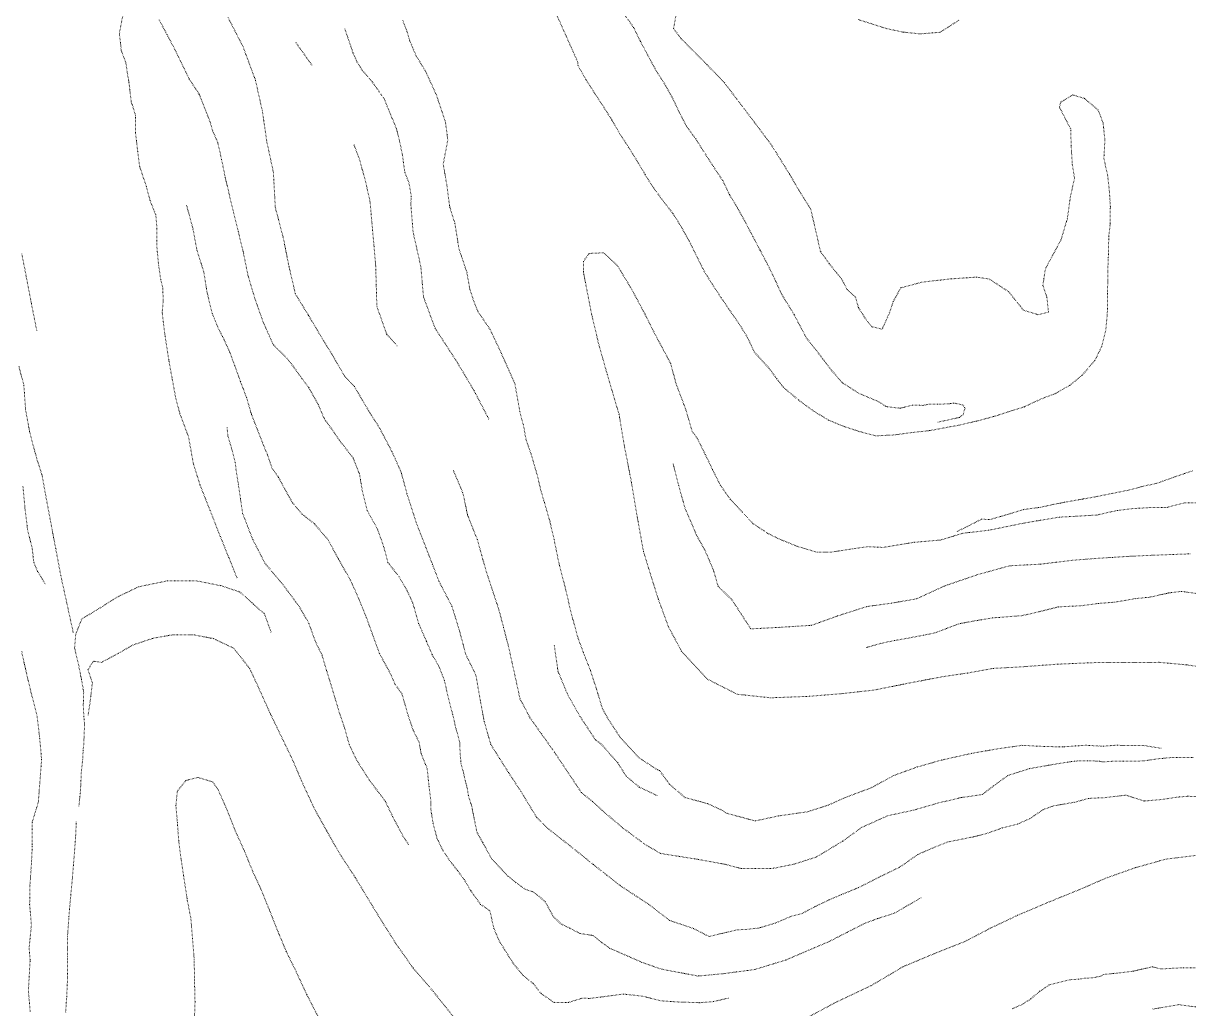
# Model space of a CAD drawing. Extents: x 682410 to 689460, y 7661803 to 7669124.
# Drawn here: x 686009.6 to 686308.6, y 7665991 to 7666243.9 of the extents above; entities that cross this region are included whole.
import ezdxf

# ---------------------------------------------------------------- set-up
doc = ezdxf.new("R2010")
doc.units = 0
doc.header["$MEASUREMENT"] = 0
doc.linetypes.add('DOT', pattern=[0.25, 0, -0.25])
doc.layers.add('02 TOE_Line', color=1, linetype='DOT', lineweight=20)

msp = doc.modelspace()

# ---------------------------------------------------------------- linework, layer by layer
at = {"layer": '02 TOE_Line'}
for points in [[(686064.42, 7666101.56, 3956.94), (686062.27, 7666106.88, 3956.59), (686060.13, 7666112.21, 3956.23), (686057.52, 7666118.87, 3955.79), (686054.9, 7666125.53, 3955.35), (686053.23, 7666130.81, 3954.28), (686052.01, 7666137.67, 3953.67), (686049.72, 7666143.84, 3953.16), (686048.64, 7666148, 3952.54), (686047.82, 7666152.54, 3952.22), (686046.96, 7666157.21, 3951.58), (686046.05, 7666163.1, 3950.68), (686045.57, 7666166.61, 3950.54), (686045.23, 7666169.7, 3950.27), (686045.5, 7666172.64, 3949.99), (686045.37, 7666175.88, 3949.74), (686044.85, 7666178.1, 3949.59), (686044.31, 7666181.78, 3949.31), (686043.84, 7666186.69, 3948.85), (686043.89, 7666191.17, 3948.47), (686043.58, 7666194.72, 3948.18), (686042.11, 7666198.43, 3947.96), (686041.17, 7666202.01, 3947.68), (686039.45, 7666207.1, 3947.23), (686038.94, 7666210.97, 3946.91), (686038.37, 7666215.8, 3946.4), (686038.37, 7666220.31, 3945.85), (686037.3, 7666223.71, 3945.56), (686036.69, 7666228.8, 3945.01), (686036.27, 7666231.15, 3944.75), (686035.92, 7666233.73, 3944.47), (686034.74, 7666236.81, 3944.12), (686034.25, 7666241.21, 3943.64), (686035.12, 7666245.87, 3943.09)], [(686062.13, 7666245.33, 3919.98), (686065.96, 7666237.88, 3920.13), (686069.17, 7666229.22, 3920.18), (686070.92, 7666221.4, 3920.22), (686072.09, 7666213.34, 3920.45), (686073.76, 7666205.59, 3920.34), (686074.24, 7666196.62, 3920.26), (686076.28, 7666188.88, 3920.42), (686077.76, 7666181.43, 3920.15), (686079.4, 7666174.41, 3920.46), (686082.76, 7666168.91, 3920.39), (686086.93, 7666161.91, 3920.56), (686088.75, 7666158.98, 3920.28), (686092.05, 7666153.29, 3920.63), (686094.53, 7666150.67, 3920.54), (686098.57, 7666143.79, 3920.52), (686100.87, 7666140.25, 3920.33), (686104.15, 7666134, 3920.27), (686106.52, 7666128.73, 3920.21), (686108.03, 7666123.12, 3920.17), (686110.43, 7666115.67, 3920.23), (686112.85, 7666109.4, 3920.52), (686114.55, 7666105.02, 3920.42), (686116.25, 7666100.64, 3920.33), (686119.59, 7666094.22, 3920.57), (686121.52, 7666087.9, 3920.59), (686123.11, 7666081.91, 3920.77), (686125.71, 7666076.63, 3920.38), (686126.85, 7666070, 3920.67), (686127.85, 7666064.7, 3920.71), (686129.52, 7666058.83, 3920.71), (686131.79, 7666055.23, 3920.64), (686134.06, 7666051.63, 3920.57), (686137.28, 7666046.73, 3920.7), (686141.33, 7666040.05, 3920.67), (686144.39, 7666037.08, 3920.7), (686150.52, 7666032.29, 3920.38), (686155.86, 7666027.99, 3920.3), (686159.31, 7666025.28, 3920.43), (686162.77, 7666022.57, 3920.57), (686166.41, 7666020.18, 3920.58), (686170.06, 7666017.79, 3920.6), (686175.44, 7666013.65, 3920.58), (686181.57, 7666011.58, 3920.64), (686185.52, 7666009.54, 3920.99), (686192.7, 7666011.26, 3920.72), (686195.09, 7666011.36, 3920.69), (686198.34, 7666011.73, 3920.65), (686202.49, 7666012.99, 3920.6), (686206.67, 7666014.75, 3920.54), (686209.44, 7666015.48, 3920.52), (686212.71, 7666017.22, 3920.49), (686216.4, 7666018.98, 3920.45), (686219.48, 7666020.3, 3920.44), (686223.89, 7666022.11, 3920.36), (686229.61, 7666025, 3920.26), (686234.39, 7666027.32, 3920.23), (686239.12, 7666030.61, 3920.19), (686243.3, 7666032.43, 3920.3), (686246.78, 7666033.8, 3920.39), (686252.98, 7666035.05, 3920.38), (686256.35, 7666035.87, 3920.39), (686260.81, 7666037.41, 3920.4), (686264.73, 7666038.43, 3920.42), (686267.86, 7666039.82, 3920.43), (686271.26, 7666042.14, 3920.29), (686273.91, 7666043.06, 3920.2), (686279.38, 7666044.02, 3920.3), (686282.94, 7666044.98, 3920.37), (686287.12, 7666045.18, 3920.53), (686292.43, 7666045.81, 3920.63), (686297.18, 7666044.31, 3920.66), (686301.67, 7666044.69, 3920.51), (686305.47, 7666045.28, 3920.42), (686308.21, 7666045.53, 3920.4), (686312.14, 7666045.43, 3920.5)], [(686146.21, 7666246.53, 3890.23), (686149.03, 7666240.22, 3890.25), (686151.85, 7666233.91, 3890.27), (686151.9, 7666233, 3890.09), (686153.91, 7666229.48, 3889.93), (686156.14, 7666225.96, 3889.88), (686158.45, 7666222.44, 3889.91), (686160.61, 7666219.05, 3889.84), (686162.68, 7666215.44, 3889.85), (686164.87, 7666212.05, 3889.75), (686167.11, 7666208.48, 3889.6), (686169.17, 7666204.95, 3889.41), (686171.34, 7666201.53, 3889.15), (686173.81, 7666198.19, 3888.82), (686176.32, 7666194.97, 3888.46), (686178.48, 7666191.48, 3888.15), (686180.48, 7666187.89, 3887.85), (686184.21, 7666180.38, 3886.74), (686186.41, 7666176.81, 3886.78), (686188.65, 7666173.4, 3886.51), (686190.92, 7666170.1, 3886.22), (686193.31, 7666166.64, 3885.88), (686195.47, 7666163.11, 3885.44), (686197.08, 7666159.59, 3885.14), (686200.91, 7666155.32, 3884.23), (686202.95, 7666152.6, 3883.84), (686204.59, 7666150.45, 3883.62), (686208.57, 7666147.13, 3882.74), (686212.45, 7666144.29, 3882.27), (686216.14, 7666142.07, 3881.82), (686219.89, 7666140.5, 3881.3), (686223.87, 7666139.19, 3880.91), (686228.28, 7666138, 3880.55), (686232.95, 7666138.24, 3880.18), (686237.51, 7666138.85, 3879.94), (686242.23, 7666139.37, 3879.81), (686246.77, 7666140.23, 3879.77), (686249.66, 7666140.74, 3879.96), (686254.73, 7666141.95, 3879.63), (686259.07, 7666143.11, 3879.49), (686262.23, 7666144.16, 3879.3), (686266.41, 7666145.46, 3879.01), (686270.55, 7666147.41, 3878.52), (686274.28, 7666148.83, 3878.29), (686278.07, 7666150.97, 3877.98), (686281.23, 7666153.57, 3877.64), (686284.56, 7666157.44, 3877.01), (686286.3, 7666161.04, 3876.39), (686287.29, 7666165.09, 3876.1), (686287.69, 7666169.24, 3875.79), (686287.77, 7666174.94, 3875), (686287.82, 7666180.45, 3874.44), (686287.95, 7666183.79, 3874.3), (686288.07, 7666189.11, 3873.46), (686288.44, 7666192.44, 3873.3), (686288.47, 7666196.84, 3872.74), (686288.24, 7666200.58, 3872.33), (686287.8, 7666204.73, 3872.06), (686286.81, 7666209.19, 3871.46), (686287.08, 7666213.95, 3871.12), (686286.6, 7666218.29, 3870.78), (686285.38, 7666221.58, 3870.62), (686281.83, 7666224.59, 3870.5), (686278.82, 7666225.5, 3870.44), (686275.76, 7666223.63, 3870.65), (686275.39, 7666222.39, 3870.52), (686276.51, 7666220.19, 3870.4), (686278.3, 7666216.76, 3870.59), (686278.43, 7666212.34, 3870.5), (686278.71, 7666207.74, 3870.41), (686279.28, 7666204.04, 3870.4), (686278.23, 7666199.49, 3870.38), (686277.44, 7666193.73, 3870.3), (686275.79, 7666188.25, 3870.27), (686273.63, 7666184.27, 3870.04), (686271.81, 7666180.86, 3870.07), (686271.16, 7666176.64, 3870.1), (686272.2, 7666173.54, 3870.1), (686272.59, 7666169.76, 3869.72), (686269.91, 7666169.1, 3869.8), (686266.17, 7666170.26, 3869.8), (686262.37, 7666175.01, 3870.2), (686257.39, 7666178.26, 3870.2), (686254.06, 7666178.74, 3870.02), (686247.38, 7666178.27, 3870.17), (686240.08, 7666177.44, 3870.18), (686234.67, 7666175.95, 3870.24), (686232.79, 7666172.51, 3870.29), (686231.8, 7666169.54, 3870.14), (686229.95, 7666165.41, 3870.38), (686227.28, 7666165.99, 3870.2), (686225.4, 7666168.43, 3870.21), (686223.84, 7666170.96, 3870.21), (686223.11, 7666173.58, 3870.21), (686220.98, 7666175.54, 3870.21), (686219.49, 7666178.27, 3870.21), (686216.3, 7666182.27, 3870.01), (686214.09, 7666185.34, 3869.82), (686212.86, 7666190.86, 3869.92), (686211.56, 7666196.23, 3869.45), (686208.49, 7666201.17, 3869.48), (686206.13, 7666205.24, 3869.99), (686201.57, 7666212.58, 3870.03), (686197.28, 7666218.32, 3869.99), (686193.37, 7666223.46, 3870.01), (686189.46, 7666228.6, 3870.04), (686184.96, 7666233.3, 3870.33), (686181.66, 7666236.6, 3870.48), (686178.37, 7666239.9, 3870.63), (686176.43, 7666242.49, 3871.06), (686177.29, 7666247.44, 3870.8)], [(686163.68, 7666246.28, 3880.3), (686166.16, 7666242.81, 3880.33), (686167.94, 7666239.16, 3880.19), (686169.88, 7666235.55, 3879.93), (686171.85, 7666231.86, 3879.79), (686174.09, 7666228.33, 3879.83), (686176.11, 7666224.77, 3879.78), (686177.86, 7666221.07, 3879.71), (686179.74, 7666217.43, 3879.75), (686182.12, 7666214.18, 3879.69), (686183.96, 7666211.26, 3879.76), (686186.64, 7666207.09, 3879.86), (686189.03, 7666203.5, 3879.94), (686190.78, 7666199.87, 3879.91), (686192.86, 7666196.44, 3879.92), (686194.87, 7666192.77, 3879.95), (686196.77, 7666189.13, 3880.04), (686198.65, 7666185.59, 3880.08), (686200.51, 7666182.03, 3880.05), (686202.34, 7666178.3, 3879.93), (686204.04, 7666174.56, 3879.98), (686204.53, 7666173.72, 3880.87), (686207.36, 7666169.08, 3880.93), (686210.47, 7666163.18, 3881.01), (686213.69, 7666159.09, 3881.08), (686216.83, 7666154.94, 3881.14), (686219.76, 7666151.62, 3881.2), (686223.87, 7666148.96, 3880.46), (686229.23, 7666146.69, 3880.19), (686230.91, 7666145.53, 3880.48), (686234.59, 7666145.09, 3880.5), (686237.71, 7666145.87, 3880.4), (686240.52, 7666145.83, 3880.88), (686241.97, 7666146.17, 3881.47), (686244.17, 7666146.13, 3881.5), (686247.07, 7666146.23, 3881.28), (686248.32, 7666146.43, 3881.2), (686250.59, 7666145.95, 3880.12), (686251.2, 7666145.19, 3880.27), (686250.68, 7666143.43, 3880.01), (686249.74, 7666142.75, 3880.24), (686246.34, 7666141.98, 3880.43), (686244.25, 7666141.53, 3880.4)], [(686239.92, 7666019.51, 3930), (686233.2, 7666015.58, 3929.97), (686228.74, 7666014.13, 3930.24), (686225.45, 7666012.92, 3930.41), (686220.84, 7666010.57, 3930.44), (686216.23, 7666008.21, 3930.47), (686212.53, 7666006.64, 3930.41), (686208.83, 7666005.06, 3930.35), (686205.12, 7666003.48, 3930.29), (686201.15, 7666002.27, 3930.37), (686197.17, 7666001.06, 3930.45), (686193.31, 7666000.55, 3930.36), (686189.45, 7666000.04, 3930.28), (686186.08, 7665999.72, 3930.32), (686182.71, 7665999.4, 3930.37), (686178.37, 7666000.22, 3930.42), (686173.3, 7666001.17, 3930.36), (686168.29, 7666002.91, 3930.32), (686164.67, 7666004.52, 3929.96), (686160.1, 7666006.51, 3930.2), (686157.99, 7666007.99, 3930.32), (686155.76, 7666009.79, 3930.45), (686152.36, 7666010.35, 3930.52), (686149.7, 7666011.73, 3930.57), (686147.58, 7666012.76, 3930.46), (686145.57, 7666014.63, 3930.36), (686143.5, 7666018.47, 3930.23), (686140.61, 7666020.91, 3930.21), (686138.34, 7666021.67, 3930.31), (686135.93, 7666023.42, 3930.39), (686134.01, 7666024.98, 3930.29), (686132.39, 7666026.66, 3930.2), (686129.72, 7666029.5, 3930.1), (686127.48, 7666033.63, 3930.15), (686125.97, 7666036.32, 3930.14), (686125.29, 7666039.69, 3930.13), (686124.55, 7666043.29, 3930.15), (686123.78, 7666045.71, 3930.18), (686123.52, 7666047.4, 3930.21), (686122.97, 7666049.6, 3930.24), (686122.49, 7666051.75, 3930.26), (686121.88, 7666054.05, 3930.23), (686121.68, 7666056.14, 3930.2), (686121.54, 7666059.49, 3930.22), (686120.5, 7666063.24, 3930.17), (686119.76, 7666066.53, 3930.15), (686118.66, 7666070.59, 3930.14), (686117.63, 7666075.26, 3930.04), (686116.14, 7666079, 3930.12), (686114.46, 7666081.93, 3930.29), (686113.02, 7666085.29, 3930.36), (686111.01, 7666089.88, 3930.28), (686109.49, 7666095.19, 3930.21), (686108.13, 7666098.15, 3930.14), (686106, 7666101.86, 3930.37), (686103.13, 7666105.53, 3930.49), (686102.04, 7666109.64, 3930.45), (686100.4, 7666114.22, 3930.47), (686097.8, 7666118.86, 3930.31), (686096.62, 7666123.66, 3930.14), (686095.83, 7666128.23, 3930.17), (686094.18, 7666132.4, 3930.04), (686090.68, 7666136.87, 3930.01), (686088.95, 7666139.43, 3929.98), (686086.83, 7666142.35, 3929.94), (686085.31, 7666145.95, 3929.91), (686082.83, 7666150.42, 3930.11), (686080.98, 7666152.83, 3930.07), (686079.01, 7666155.63, 3930.02), (686077.15, 7666157.99, 3930.04), (686073.74, 7666161.38, 3930.4), (686071.2, 7666167.04, 3930.48), (686069.03, 7666173.15, 3930.29), (686067.24, 7666179.16, 3930.35), (686066.08, 7666184.92, 3930.55), (686064.73, 7666190.54, 3930.88), (686063.5, 7666195.39, 3930.87), (686061.39, 7666204.36, 3930.76), (686060.46, 7666208.93, 3930.34), (686059.49, 7666213.29, 3930.34), (686058.16, 7666216.29, 3930.34), (686057.48, 7666218.69, 3930.46), (686055.8, 7666222.93, 3930.31), (686054.71, 7666225.67, 3930.35), (686052.13, 7666229.63, 3930.32), (686050.3, 7666233.4, 3930.34), (686048.47, 7666237.17, 3930.36), (686046.45, 7666240.99, 3930.47), (686044.43, 7666244.81, 3930.59)], [(686129.02, 7666142.31, 3900.22), (686125.26, 7666149.55, 3900.16), (686120.83, 7666157.01, 3900.2), (686115.23, 7666165.64, 3900.53), (686112.26, 7666173.65, 3900.59), (686111.59, 7666181.38, 3900.45), (686109.58, 7666190.36, 3900.57), (686109.01, 7666197.5, 3900.84), (686109.13, 7666199.41, 3900.1), (686108.57, 7666202.86, 3900.09), (686107.46, 7666205.67, 3900.09), (686106.85, 7666210.12, 3900.05), (686106.12, 7666213.68, 3900.08), (686105.32, 7666216.8, 3900.11), (686103.86, 7666220.37, 3900.18), (686102.19, 7666224.47, 3899.78), (686099.09, 7666228.86, 3899.69), (686096.55, 7666231.84, 3899.79), (686095.2, 7666233.99, 3899.79), (686094.15, 7666236.37, 3899.99), (686092.05, 7666242.54, 3899.9)], [(686185.07, 7666043.68, 3900.58), (686179.42, 7666045.16, 3900.41), (686175.35, 7666048.64, 3899.8), (686172.84, 7666052.12, 3899.31), (686172.26, 7666052.33, 3899.24), (686167.55, 7666055.39, 3898.6), (686165.18, 7666057.96, 3898.34), (686162.81, 7666060.52, 3898.08), (686159.71, 7666065.25, 3897.66), (686158.11, 7666068.16, 3897.32), (686156.63, 7666073.1, 3896.8), (686155.02, 7666077.99, 3896.46), (686153.29, 7666082.38, 3896.09), (686151.91, 7666086.12, 3895.72), (686150.98, 7666089.49, 3895.42), (686150.06, 7666092.85, 3895.12), (686148.75, 7666098.6, 3894.5), (686147.05, 7666105.18, 3893.72), (686145.77, 7666111.4, 3893.12), (686144.66, 7666116.16, 3892.44), (686142.4, 7666123.93, 3891.51), (686141.51, 7666127.65, 3890.98), (686139.96, 7666133.09, 3890.49), (686138.56, 7666137.04, 3890.2), (686137.89, 7666140.87, 3890.11), (686137.5, 7666142.11, 3890.1), (686136.98, 7666144.22, 3890.12), (686135.71, 7666151.37, 3889.89), (686132.24, 7666159.18, 3889.81), (686129.3, 7666165.38, 3890.23), (686126.12, 7666170.09, 3890.12), (686125.1, 7666172.77, 3890.24), (686124.16, 7666175.6, 3890.36), (686123.38, 7666179.99, 3890.33), (686121.98, 7666184.17, 3890.31), (686121.39, 7666185.84, 3889.88), (686120.31, 7666192.55, 3890), (686118.99, 7666196.72, 3890.06), (686118.23, 7666202.52, 3890.15), (686117.33, 7666207.68, 3890.24), (686118.49, 7666213.9, 3890.39), (686117.9, 7666218.53, 3889.98), (686115.57, 7666225.49, 3890.11), (686112.83, 7666231.49, 3889.9), (686110.31, 7666235.64, 3890.09), (686108.74, 7666239.41, 3890.17), (686108.01, 7666241.85, 3890.31), (686106.94, 7666244.6, 3890.26)], [(686223.74, 7666244.85, 3869.79), (686227.39, 7666243.68, 3870.47), (686231.04, 7666242.51, 3870.51), (686235.35, 7666241.6, 3870.45), (686239.66, 7666241.15, 3870.38), (686244.81, 7666241.57, 3870.31), (686247.14, 7666243.07, 3870.27), (686249.72, 7666244.73, 3870.44)], [(686083.64, 7666233.12, 3910.03), (686079.4, 7666239.08, 3910.1)], [(686105.52, 7666161.07, 3910.36), (686102.83, 7666164.07, 3910.42), (686100.29, 7666171.25, 3910.38), (686100.15, 7666176.45, 3910.35), (686100, 7666181.66, 3910.32), (686099.52, 7666187.16, 3910.3), (686099.03, 7666192.66, 3910.28), (686098.55, 7666198.16, 3910.25), (686097.4, 7666203.27, 3910.3), (686095.82, 7666209.02, 3910.21), (686094.36, 7666212.87, 3910.22)], [(686190.49, 7665993.76, 3941.31), (686186.71, 7665992.85, 3940.69), (686183.04, 7665992.56, 3940.72), (686177.42, 7665992.75, 3940.52), (686173.26, 7665993.04, 3940.5), (686168.57, 7665994.22, 3940.44), (686163.62, 7665994.77, 3940.33), (686154.99, 7665993.67, 3940.06), (686152.92, 7665993.71, 3940.06), (686149.44, 7665992.62, 3940.14), (686145.76, 7665992.62, 3940.23), (686142.41, 7665994.93, 3940.32), (686140.4, 7665997.48, 3940.37), (686137.86, 7665999.51, 3940.3), (686135.26, 7666002.67, 3940.22), (686131.72, 7666008.33, 3940.26), (686130.29, 7666011.69, 3940.15), (686129.31, 7666016.13, 3939.99), (686126.9, 7666017.8, 3939.98), (686124.37, 7666021.34, 3939.96), (686122.72, 7666024.15, 3939.96), (686120.92, 7666026.55, 3939.96), (686118.92, 7666029.09, 3940.04), (686117.08, 7666031.92, 3940.11), (686115.75, 7666034.72, 3940.18), (686114.71, 7666038.64, 3940.26), (686114.17, 7666042.05, 3940), (686114.14, 7666044.51, 3939.79), (686113.67, 7666048.13, 3939.86), (686113.21, 7666052.66, 3939.95), (686111.67, 7666056.45, 3939.97), (686111.09, 7666059.53, 3939.98), (686109.57, 7666062.58, 3940.02), (686108.29, 7666066.34, 3940.07), (686106.73, 7666071.85, 3940.14), (686105.03, 7666074.16, 3940.17), (686103.61, 7666077.36, 3940.21), (686100.95, 7666082.18, 3940.22), (686099.29, 7666086.75, 3940.55), (686097.58, 7666091.48, 3940.62), (686095.79, 7666095.9, 3940.78), (686093.47, 7666101.09, 3940.76), (686090.42, 7666106.43, 3940.54), (686087.75, 7666111.38, 3940.45), (686084.28, 7666115.45, 3940.36), (686081.08, 7666117.95, 3940.3), (686078.64, 7666120.86, 3940.24), (686076.62, 7666124.44, 3940.17), (686075.06, 7666127.4, 3940.12), (686073.45, 7666129.64, 3940.07), (686072.2, 7666133.22, 3939.94), (686070.97, 7666136.25, 3940.17), (686069.42, 7666140.17, 3940.09), (686068.1, 7666143.62, 3940.13), (686066.88, 7666147.82, 3940.03), (686065.3, 7666151.96, 3940.05), (686063.83, 7666156.07, 3940.05), (686062.52, 7666159.57, 3939.95), (686061.19, 7666162.52, 3939.87), (686059.46, 7666165.96, 3939.88), (686058.08, 7666169.43, 3939.89), (686056.76, 7666174.73, 3939.94), (686055.87, 7666180.18, 3939.85), (686054.14, 7666185.64, 3940.04), (686053.15, 7666191.05, 3939.97), (686051.48, 7666197.2, 3939.97)], [(686013.05, 7666165.05, 3950.38), (686011.56, 7666172.57, 3949.51), (686010.37, 7666178.8, 3949), (686009.2, 7666184.75, 3948.42)], [(686312.42, 7666120.85, 3880.41), (686307.55, 7666120.85, 3880.43), (686303.04, 7666119.66, 3880.57), (686298.45, 7666119.6, 3880.58), (686294.27, 7666119.34, 3880.35), (686290.21, 7666118.87, 3880.14), (686285, 7666117.7, 3879.98), (686278.04, 7666117.28, 3879.98), (686275.44, 7666117.16, 3879.98), (686266.3, 7666115.63, 3880.11), (686257.26, 7666113.78, 3880.45), (686250.62, 7666113.02, 3880.39), (686244.96, 7666111.28, 3880.55), (686238.12, 7666110.69, 3880.32), (686230.18, 7666109.38, 3880.67), (686226.3, 7666109.58, 3880.55), (686222.24, 7666109.01, 3880.74), (686216.67, 7666108.14, 3880.89), (686213.24, 7666108.13, 3881.23), (686208.06, 7666109.69, 3881.2), (686203.48, 7666111.55, 3881.32), (686200.63, 7666112.97, 3881.26), (686196.78, 7666115.49, 3881.47), (686193.98, 7666118.49, 3881.69), (686190.91, 7666121.79, 3881.98), (686188.39, 7666125.39, 3882.53), (686186.42, 7666129.33, 3882.94), (686184.56, 7666133.22, 3883.39), (686182.49, 7666137.41, 3883.87), (686181.19, 7666139.14, 3884.29), (686179.58, 7666144.7, 3884.78), (686177.07, 7666151.34, 3885.53), (686175.69, 7666156.56, 3885.8), (686171.72, 7666163.96, 3886.61), (686169.1, 7666169.19, 3887.14), (686165.82, 7666175.36, 3887.77), (686162.09, 7666181.6, 3888.46), (686158.53, 7666184.98, 3888.91), (686154.77, 7666184.82, 3889.12), (686153.27, 7666182.78, 3889.15), (686153.27, 7666180.15, 3889.42), (686155.4, 7666169.2, 3889.69), (686157.17, 7666161.7, 3889.91), (686159.42, 7666153.72, 3890.17), (686162.45, 7666143.46, 3890.64), (686163.8, 7666135.35, 3891.06), (686165.61, 7666126.09, 3891.95), (686166.87, 7666118.49, 3892.91), (686168.69, 7666108.37, 3893.9), (686170.8, 7666101.5, 3894.95), (686172.54, 7666096, 3895.63), (686175.1, 7666089.03, 3896.37), (686178.44, 7666082.78, 3897.14), (686185.14, 7666075.56, 3898.1), (686192.74, 7666071.71, 3899.16), (686201.38, 7666070.79, 3899.7), (686211.25, 7666071.18, 3900.54), (686220.07, 7666071.91, 3901.46), (686228.07, 7666072.81, 3902.32), (686235.5, 7666074.31, 3903.23), (686245.13, 7666076.16, 3904.16), (686251.79, 7666077.15, 3904.84), (686258.46, 7666078.34, 3905.64), (686265.78, 7666078.74, 3906.31), (686274.86, 7666079.42, 3907.09), (686284.62, 7666079.83, 3908.06), (686293.74, 7666079.82, 3908.94), (686300.99, 7666079.9, 3909.64), (686308.14, 7666079.24, 3910.24), (686314.69, 7666078.28, 3910.92)], [(686008.47, 7666155.83, 3951.57), (686009.74, 7666150.93, 3951.96), (686010.18, 7666144.68, 3952.59), (686011.24, 7666138.94, 3953.35), (686013.05, 7666132.13, 3954.11), (686014.41, 7666127.95, 3954.54), (686015.27, 7666123.07, 3954.97), (686016.58, 7666116.1, 3955.52), (686017.9, 7666109.14, 3956.06), (686019.21, 7666102.17, 3956.61), (686020.83, 7666094.77, 3957), (686022.45, 7666087.36, 3957.4)], [(686108.4, 7666033.18, 3950.04), (686107.04, 7666035.24, 3950.05), (686104.34, 7666040.33, 3949.99), (686102.46, 7666044.27, 3949.94), (686098.37, 7666049.66, 3949.68), (686095.11, 7666054.81, 3949.9), (686093.2, 7666058.84, 3949.93), (686092.01, 7666063.06, 3950.02), (686090.66, 7666067.05, 3949.9), (686088.75, 7666073.43, 3949.97), (686087.42, 7666077.75, 3949.94), (686086.23, 7666081.72, 3949.94), (686084.43, 7666085.48, 3949.85), (686082.86, 7666089.9, 3949.85), (686081.14, 7666092.92, 3949.9), (686080.43, 7666094.14, 3950.09), (686076.27, 7666099.75, 3950), (686071.56, 7666105.37, 3950.07), (686068.42, 7666111.53, 3949.92), (686065.87, 7666118.08, 3950.06), (686064.76, 7666125.58, 3950.11), (686064.17, 7666129.34, 3950.3), (686063.96, 7666131.15, 3950.23), (686063.22, 7666134.13, 3950.23), (686062.07, 7666138.01, 3950.22), (686061.88, 7666140.12, 3949.97)], [(686119.95, 7666129.08, 3909.96), (686122.37, 7666123.36, 3909.96), (686123.57, 7666117.69, 3909.92), (686126.08, 7666111.4, 3909.9), (686127.21, 7666107.34, 3909.97), (686128.34, 7666103.29, 3910.04), (686129.97, 7666098.36, 3910.02), (686131.6, 7666093.42, 3910), (686132.8, 7666088.85, 3910.02), (686133.99, 7666084.28, 3910.04), (686134.96, 7666079.93, 3910.08), (686135.93, 7666075.58, 3910.12), (686137.02, 7666070.54, 3910.21), (686139.58, 7666065.69, 3910.22), (686142.54, 7666061.51, 3910.31), (686145.86, 7666056.83, 3910.2), (686149.4, 7666051.55, 3910.24), (686152.77, 7666046.48, 3910.46), (686155.61, 7666044.2, 3910.39), (686158.45, 7666041.6, 3910.32), (686163.33, 7666037.46, 3910.56), (686166.16, 7666035.36, 3910.62), (686168.99, 7666033.26, 3910.69), (686173.05, 7666030.86, 3910.4), (686177.93, 7666030.09, 3910.48), (686182.81, 7666029.32, 3910.57), (686189.64, 7666028.07, 3910.43), (686193.89, 7666026.97, 3910.32), (686202.06, 7666027.04, 3910.05), (686207.38, 7666028.12, 3910.04), (686213.05, 7666029.95, 3910.03), (686219.85, 7666034.04, 3910.05), (686224.65, 7666037.52, 3909.94), (686231.31, 7666040.52, 3909.63), (686238.02, 7666041.97, 3909.59), (686244.36, 7666043.82, 3909.56), (686250.32, 7666045.21, 3909.61), (686255.63, 7666045.98, 3909.65), (686258.62, 7666048.27, 3909.68), (686262.18, 7666050.87, 3909.72), (686267.73, 7666052.62, 3909.76), (686274.31, 7666053.78, 3909.82), (686279.38, 7666054.56, 3909.86), (686282.69, 7666054.66, 3909.88), (686285.64, 7666054.53, 3909.9), (686286.62, 7666054.35, 3909.91), (686289, 7666054.51, 3909.93), (686293.86, 7666054.51, 3909.97), (686296.91, 7666054.6, 3909.99), (686300.75, 7666055.15, 3910.32), (686303.99, 7666055.46, 3910.56), (686309.89, 7666055.47, 3910.98)], [(686176.29, 7666130.87, 3889.77), (686177.73, 7666125.26, 3889.37), (686179.32, 7666119.54, 3889.34), (686182.34, 7666112.49, 3889.79), (686184.36, 7666108.88, 3889.84), (686186.64, 7666103.59, 3889.74), (686187.84, 7666099.42, 3889.79), (686191.39, 7666095.95, 3889.34), (686193.81, 7666092.22, 3889.68), (686196.22, 7666088.49, 3890.02), (686203.67, 7666088.87, 3889.81), (686207.75, 7666089.14, 3889.71), (686211.83, 7666089.4, 3889.61), (686218.46, 7666091.79, 3889.62), (686226.01, 7666094.21, 3888.91), (686232.35, 7666095.08, 3889.42), (686238.78, 7666096.2, 3889.82), (686245.82, 7666099.45, 3889.79), (686250.11, 7666100.93, 3889.69), (686254.41, 7666102.4, 3889.58), (686258.52, 7666103.53, 3889.48), (686262.63, 7666104.67, 3889.38), (686270.5, 7666105.08, 3889.58), (686274.61, 7666105.58, 3889.71), (686278.73, 7666106.07, 3889.84), (686284.28, 7666106.52, 3889.94), (686289.06, 7666106.83, 3890.01), (686293.84, 7666107.13, 3890.08), (686298.01, 7666107.31, 3890.16), (686302.18, 7666107.49, 3890.23), (686309.08, 7666107.73, 3890.38)], [(686249.14, 7666113.48, 3880.1), (686251.33, 7666114.52, 3880.08), (686255.41, 7666116.63, 3879.32), (686257.55, 7666116.54, 3879.62), (686261.97, 7666117.8, 3879.09), (686266.18, 7666119.1, 3878.84), (686270.62, 7666119.69, 3878.57), (686273.57, 7666120.36, 3878.56), (686276.8, 7666120.98, 3878.5), (686281.54, 7666121.82, 3878.22), (686284.83, 7666122.41, 3878.16), (686288.34, 7666123.12, 3878.21), (686293.37, 7666124.12, 3877.86), (686296.65, 7666125.02, 3877.71), (686300.32, 7666125.81, 3877.67), (686305.13, 7666127.53, 3877.46), (686309.76, 7666129.11, 3877.34)], [(686009.5, 7666125.08, 3959.82), (686010.04, 7666119.23, 3959.84), (686010.67, 7666114.01, 3959.85), (686011.87, 7666109.19, 3959.86), (686012.3, 7666105.51, 3959.87), (686013.27, 7666103.23, 3959.87), (686015.27, 7666099.94, 3959.91)], [(686023.85, 7666042.99, 3959.66), (686024.2, 7666046.21, 3959.66), (686024.34, 7666048.48, 3959.67), (686024.48, 7666051.67, 3959.67), (686024.83, 7666055.04, 3959.67), (686024.95, 7666057.35, 3959.68), (686025.12, 7666059.08, 3959.11), (686025.32, 7666064.13, 3958.83), (686025.12, 7666065.96, 3959.29), (686024.98, 7666069.01, 3959.04), (686025.09, 7666072.19, 3958.82), (686024.51, 7666075.53, 3958.77), (686023.68, 7666079.71, 3958.51), (686022.76, 7666083.58, 3958.25), (686023.04, 7666087.14, 3957.53), (686024.58, 7666091.04, 3956.92), (686028.32, 7666093.25, 3956.94), (686033.59, 7666096.59, 3956.93), (686039.2, 7666099.3, 3956.75), (686046.58, 7666100.81, 3956.68), (686053.93, 7666100.82, 3956.64), (686060.28, 7666099.57, 3956.57), (686065.18, 7666097.93, 3957.07), (686068.66, 7666094.8, 3958.48), (686071.45, 7666092.33, 3959.77), (686073.23, 7666087.46, 3960.05)], [(686225.79, 7666083.66, 3900.04), (686229.58, 7666084.76, 3900.04), (686233.17, 7666085.5, 3899.97), (686237.04, 7666086.18, 3899.92), (686240.64, 7666086.87, 3900.1), (686243.45, 7666087.44, 3900.03), (686249.63, 7666089.79, 3900.05), (686253.3, 7666090.47, 3900.12), (686258.24, 7666091.3, 3900.08), (686265.84, 7666091.88, 3900.2), (686270.21, 7666092.88, 3900.24), (686275.21, 7666094.14, 3900.15), (686281.13, 7666094.43, 3900.37), (686285.5, 7666095.01, 3900.43), (686289.58, 7666095.33, 3900.66), (686295, 7666096.26, 3900.85), (686298.39, 7666096.58, 3901.05), (686303.42, 7666097.69, 3901.21), (686306.75, 7666098.1, 3901.4), (686319.6, 7666096.29, 3900.11)], [(686120.1, 7665988.75, 3950.42), (686114.69, 7665995.54, 3951.29), (686109.57, 7666001.49, 3952.13), (686105.17, 7666007.75, 3952.98), (686101.35, 7666013.8, 3953.74), (686098.04, 7666019.22, 3954.33), (686094.74, 7666024.71, 3954.94), (686090.82, 7666030.7, 3955.71), (686087.43, 7666036.63, 3956.37), (686084.16, 7666042.58, 3957.06), (686081.36, 7666048.6, 3957.66), (686078.73, 7666054.74, 3958.12), (686075.99, 7666060.46, 3958.49), (686072.98, 7666066.69, 3958.94), (686070.25, 7666072.75, 3959.19), (686067.68, 7666078.28, 3959.49), (686063.62, 7666083.49, 3959.83), (686058.36, 7666085.99, 3960.11), (686053.41, 7666086.92, 3960.14), (686047.93, 7666086.97, 3960.09), (686042.79, 7666086.05, 3960.03), (686037.77, 7666084.37, 3960.08), (686033.97, 7666082.19, 3959.93), (686029.64, 7666079.88, 3960.15), (686027.6, 7666080.19, 3960.42), (686026.18, 7666078.03, 3960.12), (686027.31, 7666074.65, 3960.08), (686026.76, 7666069.88, 3959.78), (686026.22, 7666066.37, 3959.49)], [(686172.22, 7666045.69, 3900.57), (686167.59, 7666047.9, 3900.32), (686164.2, 7666050.74, 3900.24), (686162.05, 7666054.19, 3900.11), (686157.86, 7666058.89, 3899.96), (686156.33, 7666060.08, 3900.03), (686152.41, 7666066.03, 3900.04), (686149.31, 7666071.49, 3900.09), (686146.78, 7666077.57, 3900.1), (686145.81, 7666084.29, 3900.1)], [(686009.18, 7666082.69, 3970.8), (686009.8, 7666079.73, 3970.68), (686010.68, 7666075.97, 3970.69), (686011.56, 7666072.21, 3970.7), (686012.35, 7666069.17, 3970.73), (686013.13, 7666066.12, 3970.75), (686013.8, 7666060.39, 3970.94), (686014.29, 7666054.96, 3970.73), (686013.81, 7666048.72, 3970.52), (686013.45, 7666044.03, 3969.94), (686011.86, 7666038.8, 3969.89), (686011.89, 7666032.62, 3969.78), (686011.71, 7666028.75, 3969.92), (686011.31, 7666022.76, 3969.91), (686011.22, 7666017.76, 3969.84), (686011.67, 7666012.57, 3969.75), (686011.09, 7666006.54, 3969.68), (686011.34, 7666003.53, 3969.71), (686010.9, 7665995.54, 3969.79), (686011.37, 7665990.25, 3969.85)], [(686301.53, 7666057.83, 3910.04), (686297.09, 7666058.56, 3909.59), (686291.81, 7666058.53, 3909.07), (686290.3, 7666058.66, 3908.73), (686286.67, 7666058.37, 3908.72), (686282.09, 7666058.62, 3907.79), (686279.56, 7666058.43, 3907.79), (686276.18, 7666058.2, 3907.34), (686271.32, 7666058.31, 3906.85), (686265.84, 7666058.6, 3906.31), (686259.59, 7666057.71, 3905.65), (686252.83, 7666056.53, 3904.8), (686245.16, 7666054.82, 3903.94), (686238.93, 7666053.04, 3903.19), (686232.93, 7666050.87, 3902.54), (686227.14, 7666047.71, 3902.27), (686220.34, 7666045.16, 3901.99), (686216.09, 7666043.25, 3901.83), (686210.77, 7666041.55, 3901.63), (686203.33, 7666040.48, 3901.37), (686197.38, 7666039.21, 3901.23), (686190.15, 7666041.12, 3900.94), (686188.99, 7666041.87, 3900.41), (686185.07, 7666043.68, 3900.35)], [(686085.12, 7665989.18, 3952.41), (686082.32, 7665994.66, 3952.84), (686079.26, 7666001.23, 3953.88), (686077, 7666005.81, 3954.47), (686074.97, 7666010.71, 3954.61), (686072.72, 7666016.38, 3955.41), (686070.46, 7666021.93, 3956.08), (686068.49, 7666026.17, 3956.5), (686066.31, 7666031.52, 3956.87), (686063.86, 7666036.89, 3957.49), (686061.97, 7666041.79, 3958.02), (686059.6, 7666047.17, 3958.19), (686058.25, 7666049.18, 3958.28), (686054.39, 7666050.37, 3958.47), (686051.31, 7666049.56, 3958.66), (686049.12, 7666046.87, 3959.02), (686048.75, 7666043.12, 3959.52), (686049.12, 7666038.77, 3959.58), (686049.5, 7666033.78, 3960), (686050.07, 7666029.4, 3960.27), (686050.91, 7666023.84, 3960.38), (686051.67, 7666018.9, 3960.78), (686052.56, 7666014.34, 3961.01), (686053, 7666009.08, 3961.32), (686053.44, 7666003.54, 3961.55), (686053.52, 7665998.17, 3961.92), (686053.65, 7665992.65, 3962.26), (686053.43, 7665986.24, 3962.71)], [(686020.46, 7665990.12, 3962.05), (686020.73, 7665994.12, 3961.75), (686020.97, 7665999.31, 3961.33), (686020.9, 7666004.49, 3960.8), (686020.94, 7666009.65, 3960.51), (686021.3, 7666014.68, 3960.42), (686021.72, 7666019.58, 3960.24), (686022.19, 7666024.57, 3960.16), (686022.61, 7666029.69, 3960.11), (686023.01, 7666035, 3960.12), (686023.19, 7666039.09, 3960.09)], [(686310.53, 7666030.35, 3930.96), (686302.81, 7666029.42, 3931.76), (686294.88, 7666027.2, 3932.59), (686287.32, 7666024.52, 3933.43), (686280.68, 7666021.63, 3934.04), (686272.78, 7666018.42, 3934.87), (686264.65, 7666014.98, 3935.67), (686257.65, 7666011.65, 3936.48), (686251.12, 7666008.25, 3937.15), (686243.48, 7666005.22, 3937.96), (686235.35, 7666001.83, 3938.68), (686227.14, 7665996.96, 3939.35), (686218.04, 7665992.65, 3940.19), (686210.3, 7665988.51, 3940.96)], [(686311.53, 7666001.52, 3931.19), (686307.19, 7666001.53, 3931.67), (686304.03, 7666001.37, 3932.06), (686301.37, 7666001.21, 3932.57), (686299.24, 7666001.77, 3932.64), (686294.26, 7666000.63, 3933.23), (686290.73, 7666000.2, 3933.65), (686286.82, 7665999.81, 3934.06), (686286.01, 7665999.4, 3935.03), (686283.98, 7665998.94, 3935.17), (686281.86, 7665998.83, 3935.31), (686280.35, 7665998.6, 3935.41), (686277.97, 7665998.44, 3935.57), (686272.81, 7665997.12, 3935.94), (686270.28, 7665995.43, 3936.12), (686268.01, 7665993.49, 3936.39), (686265.99, 7665992.2, 3936.5), (686263.19, 7665990.93, 3936.81)], [(686329.08, 7665990.04, 3940.51), (686326.1, 7665991.03, 3940.03), (686320.37, 7665991.8, 3940.05), (686312.46, 7665991.29, 3940.95), (686309.23, 7665991.62, 3940.75), (686306.05, 7665992.06, 3940.64), (686299.39, 7665990.93, 3940.35)]]:
    msp.add_polyline3d(points, dxfattribs=at)

doc.saveas('drawing.dxf')
